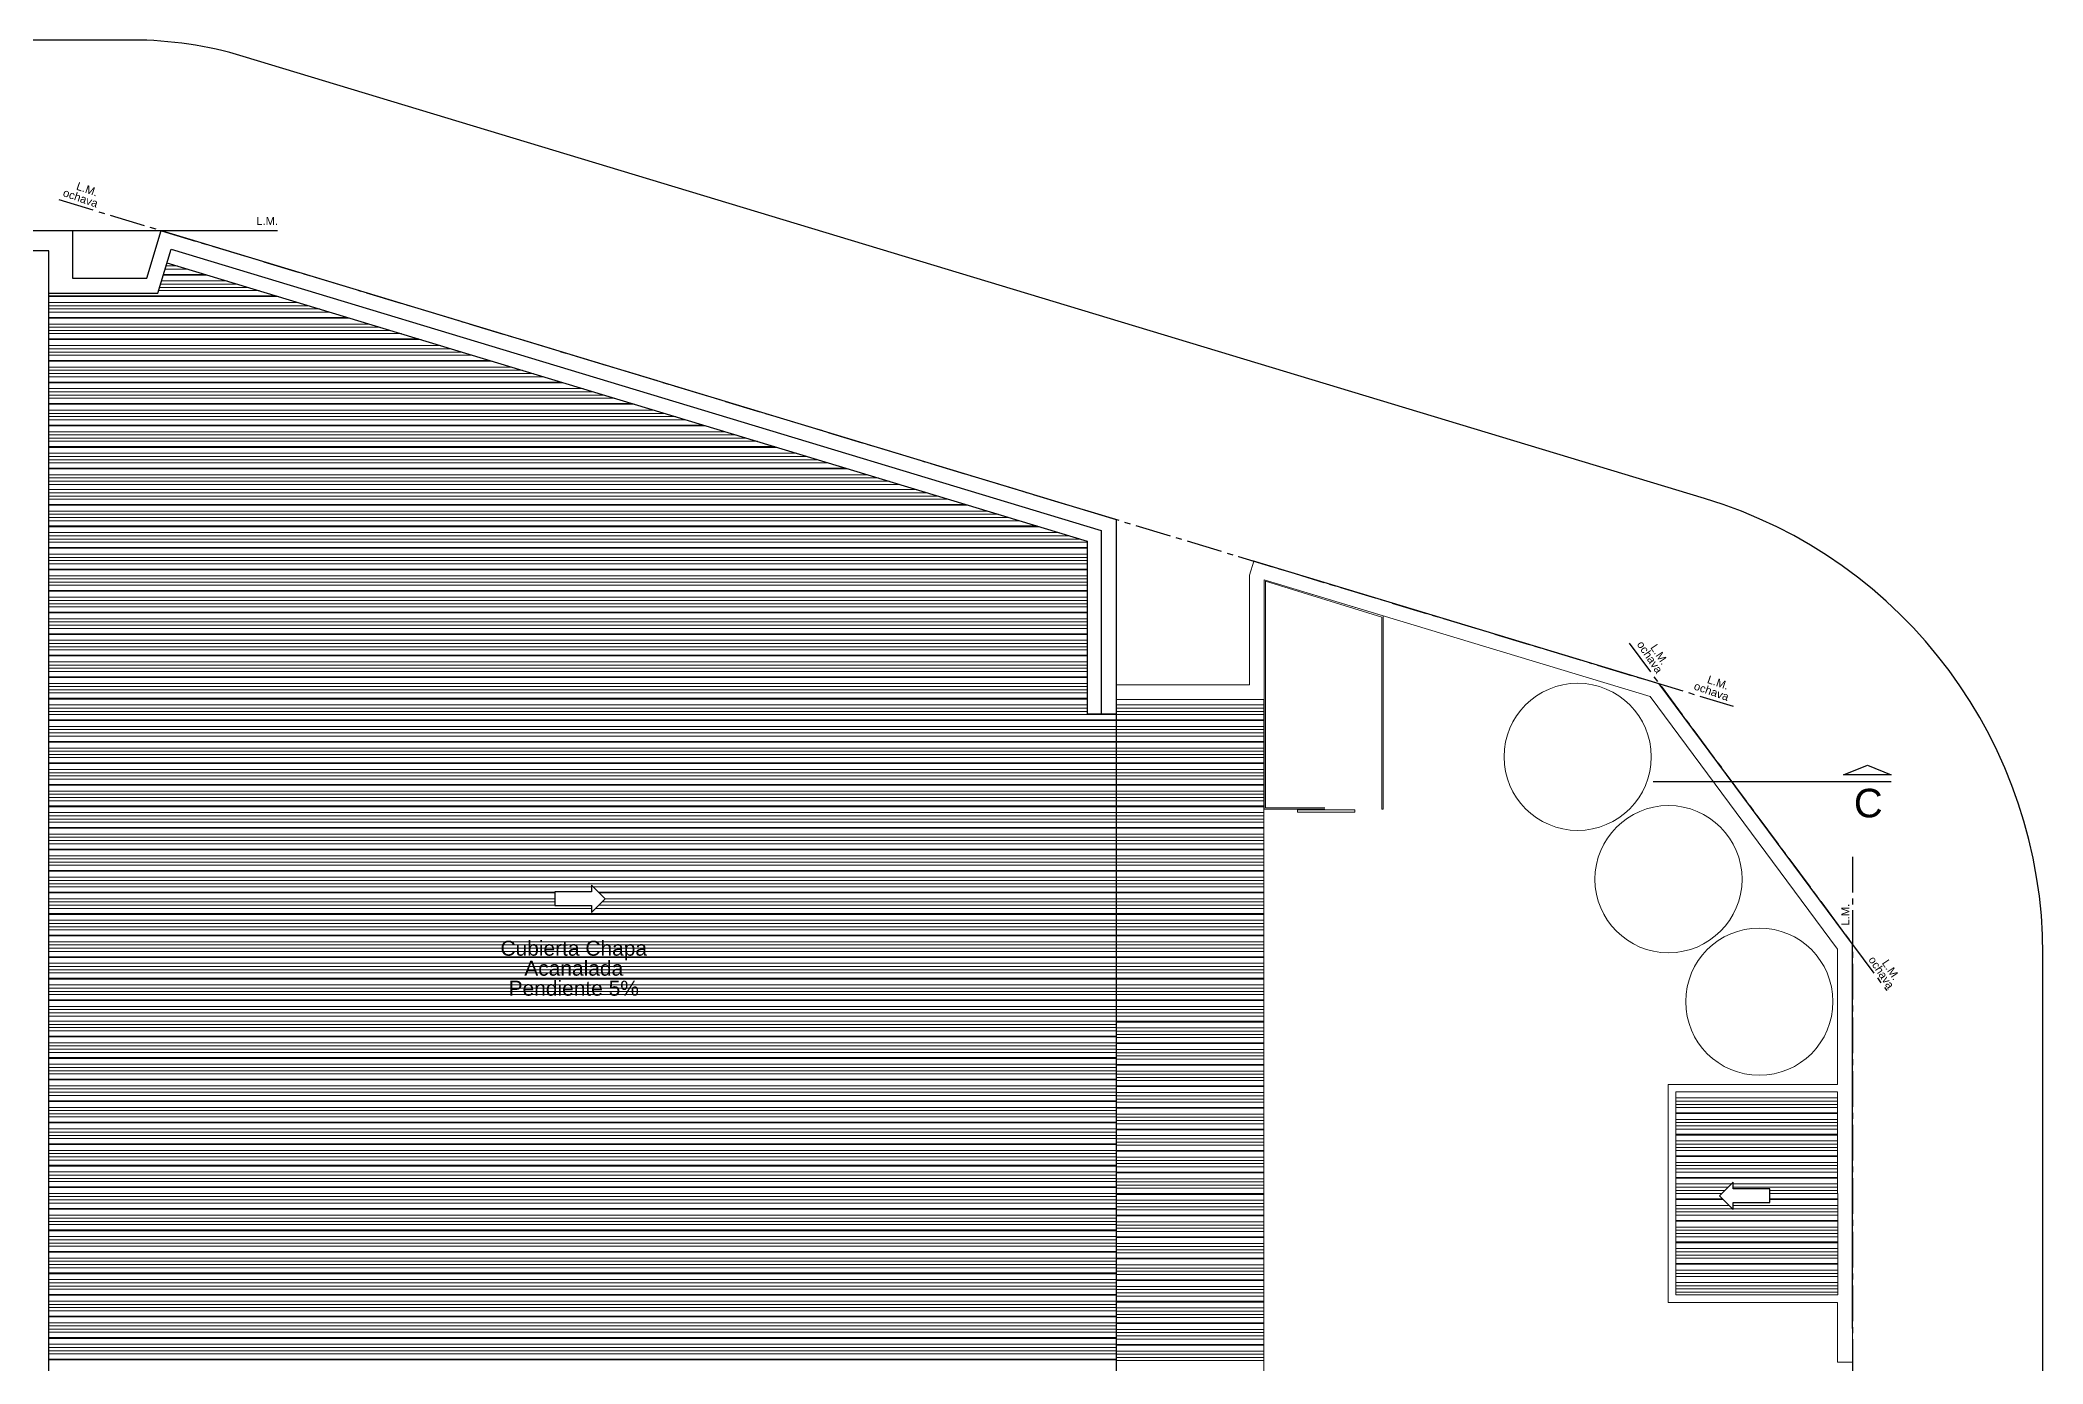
# Model space of a CAD drawing. Header units: inches. Extents: x -309 to 190, y -1585 to -1350.
# Drawn here: x -206.78 to -164.73, y -1479.08 to -1451.29 of the extents above; entities that cross this region are included whole.
import ezdxf
from ezdxf.enums import TextEntityAlignment as Align

# ---------------------------------------------------------------- set-up
doc = ezdxf.new("R2010")
doc.units = ezdxf.units.IN
doc.header["$MEASUREMENT"] = 0
for name, pattern in [('CENTER2', [1.125, 0.75, -0.125, 0.125, -0.125]), ('DASHDOT', [25.4, 12.7, -6.35, 0, -6.35]), ('HIDDEN', [0.375, 0.25, -0.125])]:
    doc.linetypes.add(name, pattern=pattern)
doc.layers.get('0').update_dxf_attribs({"color": 9, "linetype": 'CONTINUOUS'})
for name, color, linetype in [('02', 9, 'CONTINUOUS'), ('CARPI', 9, 'CONTINUOUS'), ('EJES', 9, 'DASHDOT'), ('EQUIP', 9, 'CONTINUOUS'), ('lm', 9, 'HIDDEN'), ('referencias', 9, 'CONTINUOUS'), ('REVOQUE', 9, 'CONTINUOUS'), ('TEXT-MUROS', 9, 'CONTINUOUS'), ('TEXTO', 9, 'CONTINUOUS')]:
    doc.layers.add(name, color=color, linetype=linetype)
doc.layers.add('cota', color=9, linetype='CONTINUOUS', lineweight=9)
doc.layers.add('None', color=9, linetype='CONTINUOUS', lineweight=5)
doc.styles.add('ARIAL', font='arial.ttf', dxfattribs={"height": 0.225})
doc.styles.get("Standard").update_dxf_attribs({"font": 'arial.ttf'})

msp = doc.modelspace()

# ---------------------------------------------------------------- linework, layer by layer
msp.add_lwpolyline([(-204.122, -1455.962), (-184.802, -1461.805), (-184.802, -1465.432), (-184.192, -1465.432)])
at = {"layer": 'CARPI'}
msp.add_lwpolyline([(-272.732, -1495.408, 0.414214), (-264.732, -1503.408), (-172.732, -1503.408, 0.414214), (-164.732, -1495.408), (-164.732, -1470.482, 0.330583), (-171.837, -1460.91), (-202.518, -1451.631, 0.073558), (-204.834, -1451.288), (-264.732, -1451.288, 0.414214), (-272.732, -1459.288)], format="xyb", close=True, dxfattribs=at)
at = {"layer": 'cota'}
for centre in [(-174.501, -1466.334), (-172.594, -1468.903), (-170.687, -1471.473)]:
    msp.add_circle(centre, 1.545, dxfattribs=at)
at = {"layer": 'EJES', "ltscale": 0.6}
msp.add_line((-168.732, -1478.335), (-168.732, -1473.335), dxfattribs=at)
at = {"layer": 'EQUIP'}
for points in [[(-195.204, -1469.599), (-194.918, -1469.313), (-195.204, -1469.027), (-195.204, -1469.17), (-195.977, -1469.17), (-195.977, -1469.456), (-195.204, -1469.456)], [(-171.235, -1475.263), (-171.521, -1475.549), (-171.235, -1475.835), (-171.235, -1475.692), (-170.463, -1475.692), (-170.463, -1475.406), (-171.235, -1475.406)]]:
    msp.add_lwpolyline(points, close=True, dxfattribs=at)
at = {"layer": 'lm', "linetype": 'CENTER2'}
msp.add_line((-168.732, -1468.431), (-168.732, -1497.014), dxfattribs=at)
for points in [[(-206.391, -1454.638), (-171.237, -1465.27)], [(-173.421, -1463.95), (-168.013, -1471.238)]]:
    msp.add_lwpolyline(points, dxfattribs=at)
at = {"layer": 'None', "linetype": 'Continuous', "lineweight": 5}
for p, q in [((-172.791, -1464.8), (-181.631, -1462.126)), ((-172.791, -1464.801), (-168.732, -1470.269)), ((-168.732, -1470.268), (-168.732, -1473.335))]:
    msp.add_line(p, q, dxfattribs=at)
at = {"layer": 'None', "linetype": 'Continuous', "lineweight": 5, "flags": 128}
msp.add_lwpolyline([(-180.382, -1467.448), (-179.182, -1467.448), (-179.182, -1467.498), (-180.382, -1467.498)], close=True, dxfattribs=at)
at = {"layer": 'referencias', "linetype": 'Continuous', "lineweight": 5}
msp.add_line((-178.582, -1467.432), (-178.612, -1467.432), dxfattribs=at)
for points in [[(-204.2, -1456.221), (-203.264, -1456.221)], [(-204.2, -1456.221), (-203.264, -1456.221)], [(-204.195, -1456.206), (-203.316, -1456.206)], [(-204.195, -1456.206), (-203.316, -1456.206)], [(-204.162, -1456.095), (-203.682, -1456.095)], [(-204.162, -1456.095), (-203.682, -1456.095)], [(-204.162, -1456.095), (-203.682, -1456.095)], [(-204.162, -1456.095), (-203.682, -1456.095)], [(-204.142, -1456.028), (-203.902, -1456.028)], [(-204.142, -1456.028), (-203.902, -1456.028)], [(-206.602, -1456.658), (-201.821, -1456.658)], [(-206.602, -1456.658), (-201.821, -1456.658)], [(-206.602, -1456.673), (-201.769, -1456.673)], [(-206.602, -1456.673), (-201.769, -1456.673)], [(-204.299, -1456.547), (-202.187, -1456.547)], [(-204.299, -1456.547), (-202.187, -1456.547)], [(-204.299, -1456.547), (-202.187, -1456.547)], [(-204.299, -1456.547), (-202.187, -1456.547)], [(-204.279, -1456.48), (-202.407, -1456.48)], [(-204.279, -1456.48), (-202.407, -1456.48)], [(-204.279, -1456.48), (-202.407, -1456.48)], [(-204.279, -1456.48), (-202.407, -1456.48)], [(-204.258, -1456.412), (-202.634, -1456.412)], [(-204.258, -1456.412), (-202.634, -1456.412)], [(-204.258, -1456.412), (-202.634, -1456.412)], [(-204.258, -1456.412), (-202.634, -1456.412)], [(-204.238, -1456.345), (-202.855, -1456.345)], [(-204.238, -1456.345), (-202.855, -1456.345)], [(-206.602, -1456.797), (-201.36, -1456.797)], [(-206.602, -1456.797), (-201.36, -1456.797)], [(-206.602, -1456.864), (-201.139, -1456.864)], [(-206.602, -1456.864), (-201.139, -1456.864)], [(-206.602, -1456.864), (-201.139, -1456.864)], [(-206.602, -1456.864), (-201.139, -1456.864)], [(-206.602, -1456.932), (-200.912, -1456.932)], [(-206.602, -1456.932), (-200.912, -1456.932)], [(-206.602, -1456.932), (-200.912, -1456.932)], [(-206.602, -1456.932), (-200.912, -1456.932)], [(-206.602, -1456.999), (-200.693, -1456.999)], [(-206.602, -1456.999), (-200.693, -1456.999)], [(-206.602, -1457.11), (-200.326, -1457.11)], [(-206.602, -1457.125), (-200.275, -1457.125)], [(-206.602, -1457.249), (-199.866, -1457.249)], [(-206.602, -1457.316), (-199.644, -1457.316)], [(-206.602, -1457.385), (-199.417, -1457.385)], [(-206.602, -1457.451), (-199.198, -1457.451)], [(-206.602, -1457.562), (-198.831, -1457.562)], [(-206.602, -1457.577), (-198.78, -1457.577)], [(-206.602, -1457.701), (-198.371, -1457.701)], [(-206.602, -1457.768), (-198.149, -1457.768)], [(-206.602, -1457.768), (-198.149, -1457.768)], [(-206.602, -1457.837), (-197.922, -1457.837)], [(-206.602, -1457.837), (-197.922, -1457.837)], [(-206.602, -1457.903), (-197.703, -1457.903)], [(-206.602, -1457.903), (-197.703, -1457.903)], [(-206.602, -1458.014), (-197.336, -1458.014)], [(-206.602, -1458.029), (-197.285, -1458.029)], [(-206.602, -1458.153), (-196.876, -1458.153)], [(-206.602, -1458.22), (-196.654, -1458.22)], [(-206.602, -1458.22), (-196.654, -1458.22)], [(-206.602, -1458.289), (-196.427, -1458.289)], [(-206.602, -1458.289), (-196.427, -1458.289)], [(-206.602, -1458.355), (-196.208, -1458.355)], [(-206.602, -1458.355), (-196.208, -1458.355)], [(-206.602, -1458.466), (-195.841, -1458.466)], [(-206.602, -1458.482), (-195.79, -1458.482)], [(-206.602, -1458.605), (-195.381, -1458.605)], [(-206.602, -1458.672), (-195.159, -1458.672)], [(-206.602, -1458.741), (-194.933, -1458.741)], [(-206.602, -1458.807), (-194.713, -1458.807)], [(-206.602, -1458.918), (-194.347, -1458.918)], [(-206.602, -1458.934), (-194.295, -1458.934)], [(-206.602, -1459.057), (-193.886, -1459.057)], [(-206.602, -1459.057), (-193.886, -1459.057)], [(-206.602, -1459.124), (-193.665, -1459.124)], [(-206.602, -1459.124), (-193.665, -1459.124)], [(-206.602, -1459.193), (-193.438, -1459.193)], [(-206.602, -1459.193), (-193.438, -1459.193)], [(-206.602, -1459.259), (-193.218, -1459.259)], [(-206.602, -1459.259), (-193.218, -1459.259)], [(-206.602, -1459.37), (-192.852, -1459.37)], [(-206.602, -1459.386), (-192.8, -1459.386)], [(-206.602, -1459.509), (-192.391, -1459.509)], [(-206.602, -1459.509), (-192.391, -1459.509)], [(-206.602, -1459.576), (-192.17, -1459.576)], [(-206.602, -1459.576), (-192.17, -1459.576)], [(-206.602, -1459.645), (-191.943, -1459.645)], [(-206.602, -1459.645), (-191.943, -1459.645)], [(-206.602, -1459.711), (-191.723, -1459.711)], [(-206.602, -1459.711), (-191.723, -1459.711)], [(-206.602, -1459.822), (-191.357, -1459.822)], [(-206.602, -1459.838), (-191.305, -1459.838)], [(-206.602, -1459.962), (-190.896, -1459.962)], [(-206.602, -1460.028), (-190.675, -1460.028)], [(-206.602, -1460.097), (-190.448, -1460.097)], [(-206.602, -1460.163), (-190.228, -1460.163)], [(-206.602, -1460.274), (-189.862, -1460.274)], [(-206.602, -1460.29), (-189.81, -1460.29)], [(-206.602, -1460.414), (-189.401, -1460.414)], [(-206.602, -1460.481), (-189.18, -1460.481)], [(-206.602, -1460.549), (-188.953, -1460.549)], [(-206.602, -1460.616), (-188.734, -1460.616)], [(-206.602, -1460.723), (-188.377, -1460.723)], [(-206.602, -1460.79), (-188.155, -1460.79)], [(-206.602, -1460.859), (-187.928, -1460.859)], [(-206.602, -1460.925), (-187.709, -1460.925)], [(-206.602, -1460.925), (-187.709, -1460.925)], [(-206.602, -1461.036), (-187.342, -1461.036)], [(-206.602, -1461.036), (-187.342, -1461.036)], [(-206.602, -1461.052), (-187.291, -1461.052)], [(-206.602, -1461.052), (-187.291, -1461.052)], [(-206.602, -1461.176), (-186.882, -1461.176)], [(-206.602, -1461.176), (-186.882, -1461.176)], [(-206.602, -1461.243), (-186.66, -1461.243)], [(-206.602, -1461.243), (-186.66, -1461.243)], [(-206.602, -1461.311), (-186.434, -1461.311)], [(-206.602, -1461.311), (-186.434, -1461.311)], [(-206.602, -1461.378), (-186.214, -1461.378)], [(-206.602, -1461.378), (-186.214, -1461.378)], [(-206.602, -1461.378), (-186.214, -1461.378)], [(-206.602, -1461.378), (-186.214, -1461.378)], [(-206.602, -1461.488), (-185.848, -1461.488)], [(-206.602, -1461.488), (-185.848, -1461.488)], [(-206.602, -1461.504), (-185.796, -1461.504)], [(-206.602, -1461.504), (-185.796, -1461.504)], [(-206.602, -1461.628), (-185.387, -1461.628)], [(-206.602, -1461.628), (-185.387, -1461.628)], [(-206.602, -1461.695), (-185.166, -1461.695)], [(-206.602, -1461.695), (-185.166, -1461.695)], [(-206.602, -1461.695), (-185.166, -1461.695)], [(-206.602, -1461.695), (-185.166, -1461.695)], [(-206.602, -1461.763), (-184.939, -1461.763)], [(-206.602, -1461.763), (-184.939, -1461.763)], [(-206.602, -1461.763), (-184.939, -1461.763)], [(-206.602, -1461.763), (-184.939, -1461.763)], [(-206.602, -1461.83), (-184.802, -1461.83)], [(-206.602, -1461.83), (-184.802, -1461.83)], [(-206.602, -1461.83), (-184.802, -1461.83)], [(-206.602, -1461.83), (-184.802, -1461.83)], [(-206.602, -1461.94), (-184.802, -1461.94)], [(-206.602, -1461.94), (-184.802, -1461.94)], [(-206.602, -1461.956), (-184.802, -1461.956)], [(-206.602, -1461.956), (-184.802, -1461.956)], [(-206.602, -1462.08), (-184.802, -1462.08)], [(-206.602, -1462.08), (-184.802, -1462.08)], [(-206.602, -1462.147), (-184.802, -1462.147)], [(-206.602, -1462.147), (-184.802, -1462.147)], [(-206.602, -1462.147), (-184.802, -1462.147)], [(-206.602, -1462.147), (-184.802, -1462.147)], [(-206.602, -1462.215), (-184.802, -1462.215)], [(-206.602, -1462.215), (-184.802, -1462.215)], [(-206.602, -1462.215), (-184.802, -1462.215)], [(-206.602, -1462.215), (-184.802, -1462.215)], [(-206.602, -1462.282), (-184.802, -1462.282)], [(-206.602, -1462.282), (-184.802, -1462.282)], [(-206.602, -1462.393), (-184.802, -1462.393)], [(-206.602, -1462.408), (-184.802, -1462.408)], [(-206.602, -1462.532), (-184.802, -1462.532)], [(-184.192, -1464.822), (-181.392, -1464.822), (-181.392, -1462.522), (-181.302, -1462.226), (-172.791, -1464.8), (-168.732, -1470.269), (-168.732, -1479.04), (-169.042, -1479.04), (-169.042, -1477.79)], [(-206.602, -1462.599), (-184.802, -1462.599)], [(-206.602, -1462.667), (-184.802, -1462.667)], [(-206.602, -1462.734), (-184.802, -1462.734)], [(-206.602, -1462.845), (-184.802, -1462.845)], [(-206.602, -1462.86), (-184.802, -1462.86)], [(-206.602, -1462.984), (-184.802, -1462.984)], [(-169.042, -1473.21), (-169.042, -1470.371), (-172.978, -1465.067), (-181.082, -1462.616), (-181.082, -1465.132), (-184.192, -1465.132)], [(-181.082, -1467.432), (-181.082, -1462.616), (-178.582, -1463.372), (-178.582, -1467.432)], [(-181.052, -1467.402), (-181.052, -1462.646), (-178.612, -1463.402), (-178.612, -1467.432)], [(-206.602, -1463.051), (-184.802, -1463.051)], [(-206.602, -1463.051), (-184.802, -1463.051)], [(-206.602, -1463.12), (-184.802, -1463.12)], [(-206.602, -1463.12), (-184.802, -1463.12)], [(-206.602, -1463.186), (-184.802, -1463.186)], [(-206.602, -1463.186), (-184.802, -1463.186)], [(-206.602, -1463.297), (-184.802, -1463.297)], [(-206.602, -1463.312), (-184.802, -1463.312)], [(-206.602, -1463.436), (-184.802, -1463.436)], [(-206.602, -1463.503), (-184.802, -1463.503)], [(-206.602, -1463.503), (-184.802, -1463.503)], [(-206.602, -1463.572), (-184.802, -1463.572)], [(-206.602, -1463.572), (-184.802, -1463.572)], [(-206.602, -1463.638), (-184.802, -1463.638)], [(-206.602, -1463.638), (-184.802, -1463.638)], [(-206.602, -1463.749), (-184.802, -1463.749)], [(-206.602, -1463.764), (-184.802, -1463.764)], [(-206.602, -1463.888), (-184.802, -1463.888)], [(-206.602, -1463.955), (-184.802, -1463.955)], [(-206.602, -1464.024), (-184.802, -1464.024)], [(-206.602, -1464.09), (-184.802, -1464.09)], [(-206.602, -1464.201), (-184.802, -1464.201)], [(-206.602, -1464.216), (-184.802, -1464.216)], [(-206.602, -1464.34), (-184.802, -1464.34)], [(-206.602, -1464.407), (-184.802, -1464.407)], [(-206.602, -1464.407), (-184.802, -1464.407)], [(-206.602, -1464.476), (-184.802, -1464.476)], [(-206.602, -1464.476), (-184.802, -1464.476)], [(-206.602, -1464.542), (-184.802, -1464.542)], [(-206.602, -1464.542), (-184.802, -1464.542)], [(-206.602, -1464.653), (-184.802, -1464.653)], [(-206.602, -1464.653), (-184.802, -1464.653)], [(-206.602, -1464.669), (-184.802, -1464.669)], [(-206.602, -1464.669), (-184.802, -1464.669)], [(-206.602, -1464.792), (-184.802, -1464.792)], [(-206.602, -1464.859), (-184.802, -1464.859)], [(-206.602, -1464.928), (-184.802, -1464.928)], [(-206.602, -1464.994), (-184.802, -1464.994)], [(-206.602, -1465.105), (-184.802, -1465.105)], [(-206.602, -1465.121), (-184.802, -1465.121)], [(-206.602, -1465.244), (-184.802, -1465.244)], [(-206.602, -1465.311), (-184.802, -1465.311)], [(-206.602, -1465.38), (-184.802, -1465.38)], [(-206.602, -1465.446), (-184.192, -1465.446)], [(-181.092, -1465.132), (-181.092, -1481.717), (-184.192, -1481.717)], [(-184.192, -1465.244), (-181.092, -1465.244)], [(-184.192, -1465.311), (-181.092, -1465.311)], [(-184.192, -1465.38), (-181.092, -1465.38)], [(-184.192, -1465.446), (-181.092, -1465.446)], [(-206.602, -1465.557), (-184.192, -1465.557)], [(-206.602, -1465.573), (-184.192, -1465.573)], [(-206.602, -1465.696), (-184.192, -1465.696)], [(-206.602, -1465.763), (-184.192, -1465.763)], [(-206.602, -1465.832), (-184.192, -1465.832)], [(-206.602, -1465.898), (-184.192, -1465.898)], [(-184.192, -1465.557), (-181.092, -1465.557)], [(-184.192, -1465.573), (-181.092, -1465.573)], [(-184.192, -1465.696), (-181.092, -1465.696)], [(-184.192, -1465.763), (-181.092, -1465.763)], [(-184.192, -1465.832), (-181.092, -1465.832)], [(-184.192, -1465.898), (-181.092, -1465.898)], [(-206.602, -1466.009), (-184.192, -1466.009)], [(-206.602, -1466.025), (-184.192, -1466.025)], [(-206.602, -1466.149), (-184.192, -1466.149)], [(-206.602, -1466.216), (-184.192, -1466.216)], [(-206.602, -1466.284), (-184.192, -1466.284)], [(-206.602, -1466.351), (-184.192, -1466.351)], [(-184.192, -1466.009), (-181.092, -1466.009)], [(-184.192, -1466.025), (-181.092, -1466.025)], [(-184.192, -1466.149), (-181.092, -1466.149)], [(-184.192, -1466.216), (-181.092, -1466.216)], [(-184.192, -1466.216), (-181.092, -1466.216)], [(-184.192, -1466.284), (-181.092, -1466.284)], [(-184.192, -1466.284), (-181.092, -1466.284)], [(-184.192, -1466.351), (-181.092, -1466.351)], [(-184.192, -1466.351), (-181.092, -1466.351)], [(-206.602, -1466.461), (-184.192, -1466.461)], [(-206.602, -1466.477), (-184.192, -1466.477)], [(-206.602, -1466.601), (-184.192, -1466.601)], [(-206.602, -1466.668), (-184.192, -1466.668)], [(-206.602, -1466.736), (-184.192, -1466.736)], [(-184.192, -1466.461), (-181.092, -1466.461)], [(-184.192, -1466.477), (-181.092, -1466.477)], [(-184.192, -1466.601), (-181.092, -1466.601)], [(-184.192, -1466.668), (-181.092, -1466.668)], [(-184.192, -1466.668), (-181.092, -1466.668)], [(-184.192, -1466.736), (-181.092, -1466.736)], [(-184.192, -1466.736), (-181.092, -1466.736)], [(-206.602, -1466.803), (-184.192, -1466.803)], [(-206.602, -1466.913), (-184.192, -1466.913)], [(-206.602, -1466.929), (-184.192, -1466.929)], [(-206.602, -1467.053), (-184.192, -1467.053)], [(-206.602, -1467.12), (-184.192, -1467.12)], [(-206.602, -1467.188), (-184.192, -1467.188)], [(-184.192, -1466.803), (-181.092, -1466.803)], [(-184.192, -1466.803), (-181.092, -1466.803)], [(-184.192, -1466.913), (-181.092, -1466.913)], [(-184.192, -1466.929), (-181.092, -1466.929)], [(-184.192, -1467.053), (-181.092, -1467.053)], [(-184.192, -1467.12), (-181.092, -1467.12)], [(-184.192, -1467.188), (-181.092, -1467.188)], [(-206.602, -1467.255), (-184.192, -1467.255)], [(-206.602, -1467.366), (-184.192, -1467.366)], [(-206.602, -1467.381), (-184.192, -1467.381)], [(-206.602, -1467.505), (-184.192, -1467.505)], [(-206.602, -1467.572), (-184.192, -1467.572)], [(-184.192, -1467.255), (-181.092, -1467.255)], [(-184.192, -1467.366), (-181.092, -1467.366)], [(-184.192, -1467.381), (-181.092, -1467.381)], [(-184.192, -1467.505), (-181.092, -1467.505)], [(-184.192, -1467.572), (-181.092, -1467.572)], [(-184.192, -1467.572), (-181.092, -1467.572)], [(-179.812, -1467.432), (-181.082, -1467.432)], [(-179.812, -1467.402), (-181.052, -1467.402)], [(-206.602, -1467.64), (-184.192, -1467.64)], [(-206.602, -1467.707), (-184.192, -1467.707)], [(-206.602, -1467.818), (-184.192, -1467.818)], [(-206.602, -1467.833), (-184.192, -1467.833)], [(-206.602, -1467.957), (-184.192, -1467.957)], [(-206.602, -1468.024), (-184.192, -1468.024)], [(-184.192, -1467.64), (-181.092, -1467.64)], [(-184.192, -1467.64), (-181.092, -1467.64)], [(-184.192, -1467.707), (-181.092, -1467.707)], [(-184.192, -1467.707), (-181.092, -1467.707)], [(-184.192, -1467.818), (-181.092, -1467.818)], [(-184.192, -1467.818), (-181.092, -1467.818)], [(-184.192, -1467.833), (-181.092, -1467.833)], [(-184.192, -1467.833), (-181.092, -1467.833)], [(-184.192, -1467.957), (-181.092, -1467.957)], [(-184.192, -1468.024), (-181.092, -1468.024)], [(-206.602, -1468.093), (-184.192, -1468.093)], [(-206.602, -1468.159), (-184.192, -1468.159)], [(-206.602, -1468.27), (-184.192, -1468.27)], [(-206.602, -1468.285), (-184.192, -1468.285)], [(-206.602, -1468.409), (-184.192, -1468.409)], [(-206.602, -1468.476), (-184.192, -1468.476)], [(-184.192, -1468.093), (-181.092, -1468.093)], [(-184.192, -1468.159), (-181.092, -1468.159)], [(-184.192, -1468.27), (-181.092, -1468.27)], [(-184.192, -1468.285), (-181.092, -1468.285)], [(-184.192, -1468.409), (-181.092, -1468.409)], [(-184.192, -1468.476), (-181.092, -1468.476)], [(-206.602, -1468.545), (-184.192, -1468.545)], [(-206.602, -1468.611), (-184.192, -1468.611)], [(-206.602, -1468.722), (-184.192, -1468.722)], [(-206.602, -1468.737), (-184.192, -1468.737)], [(-206.602, -1468.861), (-184.192, -1468.861)], [(-184.192, -1468.545), (-181.092, -1468.545)], [(-184.192, -1468.611), (-181.092, -1468.611)], [(-184.192, -1468.722), (-181.092, -1468.722)], [(-184.192, -1468.737), (-181.092, -1468.737)], [(-184.192, -1468.861), (-181.092, -1468.861)], [(-206.602, -1468.928), (-184.192, -1468.928)], [(-206.602, -1468.997), (-184.192, -1468.997)], [(-206.602, -1469.063), (-195.204, -1469.063)], [(-206.602, -1469.174), (-195.977, -1469.174)], [(-206.602, -1469.189), (-195.977, -1469.189)], [(-206.602, -1469.313), (-195.977, -1469.313)], [(-195.169, -1469.063), (-184.192, -1469.063)], [(-195.058, -1469.174), (-184.192, -1469.174)], [(-195.042, -1469.189), (-184.192, -1469.189)], [(-194.918, -1469.313), (-184.192, -1469.313)], [(-184.192, -1468.928), (-181.092, -1468.928)], [(-184.192, -1468.997), (-181.092, -1468.997)], [(-184.192, -1469.063), (-181.092, -1469.063)], [(-184.192, -1469.174), (-181.092, -1469.174)], [(-184.192, -1469.189), (-181.092, -1469.189)], [(-184.192, -1469.313), (-181.092, -1469.313)], [(-206.602, -1469.38), (-195.977, -1469.38)], [(-206.602, -1469.449), (-195.977, -1469.449)], [(-206.602, -1469.515), (-195.204, -1469.515)], [(-206.602, -1469.626), (-184.192, -1469.626)], [(-206.602, -1469.642), (-184.192, -1469.642)], [(-195.12, -1469.515), (-184.192, -1469.515)], [(-195.054, -1469.449), (-184.192, -1469.449)], [(-194.985, -1469.38), (-184.192, -1469.38)], [(-184.192, -1469.38), (-181.092, -1469.38)], [(-184.192, -1469.449), (-181.092, -1469.449)], [(-184.192, -1469.515), (-181.092, -1469.515)], [(-184.192, -1469.626), (-181.092, -1469.626)], [(-184.192, -1469.642), (-181.092, -1469.642)], [(-206.602, -1469.765), (-184.192, -1469.765)], [(-206.602, -1469.832), (-184.192, -1469.832)], [(-206.602, -1469.901), (-184.192, -1469.901)], [(-206.602, -1469.967), (-184.192, -1469.967)], [(-206.602, -1470.078), (-184.192, -1470.078)], [(-206.602, -1470.094), (-184.192, -1470.094)], [(-184.192, -1469.765), (-181.092, -1469.765)], [(-184.192, -1469.832), (-181.092, -1469.832)], [(-184.192, -1469.901), (-181.092, -1469.901)], [(-184.192, -1469.967), (-181.092, -1469.967)], [(-184.192, -1470.078), (-181.092, -1470.078)], [(-184.192, -1470.094), (-181.092, -1470.094)], [(-206.602, -1470.217), (-184.192, -1470.217)], [(-206.602, -1470.217), (-184.192, -1470.217)], [(-206.602, -1470.284), (-184.192, -1470.284)], [(-206.602, -1470.284), (-184.192, -1470.284)], [(-206.602, -1470.353), (-184.192, -1470.353)], [(-206.602, -1470.353), (-184.192, -1470.353)], [(-206.602, -1470.419), (-184.192, -1470.419)], [(-206.602, -1470.419), (-184.192, -1470.419)], [(-206.602, -1470.53), (-184.192, -1470.53)], [(-206.602, -1470.546), (-184.192, -1470.546)], [(-184.192, -1470.217), (-181.092, -1470.217)], [(-184.192, -1470.284), (-181.092, -1470.284)], [(-184.192, -1470.353), (-181.092, -1470.353)], [(-184.192, -1470.419), (-181.092, -1470.419)], [(-184.192, -1470.53), (-181.092, -1470.53)], [(-184.192, -1470.546), (-181.092, -1470.546)], [(-206.602, -1470.669), (-184.192, -1470.669)], [(-206.602, -1470.669), (-184.192, -1470.669)], [(-206.602, -1470.736), (-184.192, -1470.736)], [(-206.602, -1470.736), (-184.192, -1470.736)], [(-206.602, -1470.805), (-184.192, -1470.805)], [(-206.602, -1470.805), (-184.192, -1470.805)], [(-206.602, -1470.871), (-184.192, -1470.871)], [(-206.602, -1470.871), (-184.192, -1470.871)], [(-206.602, -1470.982), (-184.192, -1470.982)], [(-206.602, -1470.998), (-184.192, -1470.998)], [(-184.192, -1470.669), (-181.092, -1470.669)], [(-184.192, -1470.736), (-181.092, -1470.736)], [(-184.192, -1470.805), (-181.092, -1470.805)], [(-184.192, -1470.871), (-181.092, -1470.871)], [(-184.192, -1470.982), (-181.092, -1470.982)], [(-184.192, -1470.998), (-181.092, -1470.998)], [(-206.602, -1471.122), (-184.192, -1471.122)], [(-206.602, -1471.189), (-184.192, -1471.189)], [(-206.602, -1471.257), (-184.192, -1471.257)], [(-206.602, -1471.324), (-184.192, -1471.324)], [(-184.192, -1471.122), (-181.092, -1471.122)], [(-184.192, -1471.189), (-181.092, -1471.189)], [(-184.192, -1471.257), (-181.092, -1471.257)], [(-184.192, -1471.324), (-181.092, -1471.324)], [(-206.602, -1471.434), (-184.192, -1471.434)], [(-206.602, -1471.45), (-184.192, -1471.45)], [(-206.602, -1471.574), (-184.192, -1471.574)], [(-206.602, -1471.641), (-184.192, -1471.641)], [(-206.602, -1471.709), (-184.192, -1471.709)], [(-206.602, -1471.776), (-184.192, -1471.776)], [(-184.192, -1471.434), (-181.092, -1471.434)], [(-184.192, -1471.45), (-181.092, -1471.45)], [(-184.192, -1471.574), (-181.092, -1471.574)], [(-184.192, -1471.641), (-181.092, -1471.641)], [(-184.192, -1471.709), (-181.092, -1471.709)], [(-184.192, -1471.776), (-181.092, -1471.776)], [(-206.602, -1471.884), (-184.192, -1471.884)], [(-206.602, -1471.95), (-184.192, -1471.95)], [(-206.602, -1472.019), (-184.192, -1472.019)], [(-206.602, -1472.085), (-184.192, -1472.085)], [(-206.602, -1472.085), (-184.192, -1472.085)], [(-206.602, -1472.196), (-184.192, -1472.196)], [(-206.602, -1472.196), (-184.192, -1472.196)], [(-206.602, -1472.212), (-184.192, -1472.212)], [(-206.602, -1472.212), (-184.192, -1472.212)], [(-184.192, -1471.886), (-181.092, -1471.886)], [(-184.192, -1471.902), (-181.092, -1471.902)], [(-184.192, -1472.026), (-181.092, -1472.026)], [(-184.192, -1472.093), (-181.092, -1472.093)], [(-184.192, -1472.161), (-181.092, -1472.161)], [(-184.192, -1472.228), (-181.092, -1472.228)], [(-206.602, -1472.336), (-184.192, -1472.336)], [(-206.602, -1472.336), (-184.192, -1472.336)], [(-206.602, -1472.403), (-184.192, -1472.403)], [(-206.602, -1472.403), (-184.192, -1472.403)], [(-206.602, -1472.471), (-184.192, -1472.471)], [(-206.602, -1472.471), (-184.192, -1472.471)], [(-206.602, -1472.538), (-184.192, -1472.538)], [(-206.602, -1472.538), (-184.192, -1472.538)], [(-206.602, -1472.538), (-184.192, -1472.538)], [(-206.602, -1472.538), (-184.192, -1472.538)], [(-206.602, -1472.648), (-184.192, -1472.648)], [(-206.602, -1472.648), (-184.192, -1472.648)], [(-206.602, -1472.664), (-184.192, -1472.664)], [(-206.602, -1472.664), (-184.192, -1472.664)], [(-184.192, -1472.339), (-181.092, -1472.339)], [(-184.192, -1472.354), (-181.092, -1472.354)], [(-184.192, -1472.478), (-181.092, -1472.478)], [(-184.192, -1472.545), (-181.092, -1472.545)], [(-184.192, -1472.613), (-181.092, -1472.613)], [(-184.192, -1472.68), (-181.092, -1472.68)], [(-206.602, -1472.788), (-184.192, -1472.788)], [(-206.602, -1472.788), (-184.192, -1472.788)], [(-206.602, -1472.855), (-184.192, -1472.855)], [(-206.602, -1472.855), (-184.192, -1472.855)], [(-206.602, -1472.855), (-184.192, -1472.855)], [(-206.602, -1472.855), (-184.192, -1472.855)], [(-206.602, -1472.923), (-184.192, -1472.923)], [(-206.602, -1472.923), (-184.192, -1472.923)], [(-206.602, -1472.923), (-184.192, -1472.923)], [(-206.602, -1472.923), (-184.192, -1472.923)], [(-206.602, -1472.99), (-184.192, -1472.99)], [(-206.602, -1472.99), (-184.192, -1472.99)], [(-206.602, -1472.99), (-184.192, -1472.99)], [(-206.602, -1472.99), (-184.192, -1472.99)], [(-206.602, -1473.101), (-184.192, -1473.101)], [(-206.602, -1473.101), (-184.192, -1473.101)], [(-184.192, -1472.791), (-181.092, -1472.791)], [(-184.192, -1472.806), (-181.092, -1472.806)], [(-184.192, -1472.93), (-181.092, -1472.93)], [(-184.192, -1472.997), (-181.092, -1472.997)], [(-184.192, -1473.066), (-181.092, -1473.066)], [(-206.602, -1473.116), (-184.192, -1473.116)], [(-206.602, -1473.116), (-184.192, -1473.116)], [(-206.602, -1473.24), (-184.192, -1473.24)], [(-206.602, -1473.24), (-184.192, -1473.24)], [(-206.602, -1473.307), (-184.192, -1473.307)], [(-206.602, -1473.307), (-184.192, -1473.307)], [(-206.602, -1473.307), (-184.192, -1473.307)], [(-206.602, -1473.307), (-184.192, -1473.307)], [(-206.602, -1473.375), (-184.192, -1473.375)], [(-206.602, -1473.375), (-184.192, -1473.375)], [(-206.602, -1473.375), (-184.192, -1473.375)], [(-206.602, -1473.375), (-184.192, -1473.375)], [(-206.602, -1473.442), (-184.192, -1473.442)], [(-206.602, -1473.442), (-184.192, -1473.442)], [(-184.192, -1473.132), (-181.092, -1473.132)], [(-184.192, -1473.243), (-181.092, -1473.243)], [(-184.192, -1473.258), (-181.092, -1473.258)], [(-184.192, -1473.382), (-181.092, -1473.382)], [(-184.192, -1473.449), (-181.092, -1473.449)], [(-184.192, -1473.518), (-181.092, -1473.518)], [(-172.602, -1473.959), (-172.602, -1473.21), (-169.042, -1473.21)], [(-169.04, -1477.63), (-169.042, -1473.37), (-172.442, -1473.37), (-172.442, -1473.959)], [(-172.442, -1473.493), (-169.042, -1473.493)], [(-206.602, -1473.553), (-184.192, -1473.553)], [(-206.602, -1473.568), (-184.192, -1473.568)], [(-206.602, -1473.692), (-184.192, -1473.692)], [(-206.602, -1473.759), (-184.192, -1473.759)], [(-206.602, -1473.827), (-184.192, -1473.827)], [(-206.602, -1473.894), (-184.192, -1473.894)], [(-184.192, -1473.584), (-181.092, -1473.584)], [(-184.192, -1473.695), (-181.092, -1473.695)], [(-184.192, -1473.71), (-181.092, -1473.71)], [(-184.192, -1473.834), (-181.092, -1473.834)], [(-184.192, -1473.901), (-181.092, -1473.901)], [(-172.442, -1473.56), (-169.042, -1473.56)], [(-172.442, -1473.629), (-169.042, -1473.629)], [(-172.442, -1473.695), (-169.042, -1473.695)], [(-172.442, -1473.806), (-169.042, -1473.806)], [(-172.442, -1473.821), (-169.042, -1473.821)], [(-172.442, -1473.945), (-169.042, -1473.945)], [(-206.602, -1474.005), (-184.192, -1474.005)], [(-206.602, -1474.02), (-184.192, -1474.02)], [(-206.602, -1474.144), (-184.192, -1474.144)], [(-206.602, -1474.211), (-184.192, -1474.211)], [(-206.602, -1474.211), (-184.192, -1474.211)], [(-206.602, -1474.28), (-184.192, -1474.28)], [(-206.602, -1474.28), (-184.192, -1474.28)], [(-206.602, -1474.346), (-184.192, -1474.346)], [(-206.602, -1474.346), (-184.192, -1474.346)], [(-184.192, -1473.97), (-181.092, -1473.97)], [(-184.192, -1474.036), (-181.092, -1474.036)], [(-184.192, -1474.147), (-181.092, -1474.147)], [(-184.192, -1474.163), (-181.092, -1474.163)], [(-184.192, -1474.286), (-181.092, -1474.286)], [(-184.192, -1474.353), (-181.092, -1474.353)], [(-172.44, -1477.79), (-172.6, -1477.79), (-172.602, -1473.959)], [(-172.442, -1473.959), (-172.44, -1477.63), (-169.04, -1477.63)], [(-172.442, -1474.012), (-169.042, -1474.012)], [(-172.442, -1474.081), (-169.042, -1474.081)], [(-172.442, -1474.147), (-169.042, -1474.147)], [(-172.442, -1474.258), (-169.042, -1474.258)], [(-172.442, -1474.273), (-169.042, -1474.273)], [(-206.602, -1474.457), (-184.192, -1474.457)], [(-206.602, -1474.472), (-184.192, -1474.472)], [(-206.602, -1474.596), (-184.192, -1474.596)], [(-206.602, -1474.663), (-184.192, -1474.663)], [(-206.602, -1474.663), (-184.192, -1474.663)], [(-206.602, -1474.732), (-184.192, -1474.732)], [(-206.602, -1474.732), (-184.192, -1474.732)], [(-184.192, -1474.422), (-181.092, -1474.422)], [(-184.192, -1474.488), (-181.092, -1474.488)], [(-184.192, -1474.599), (-181.092, -1474.599)], [(-184.192, -1474.615), (-181.092, -1474.615)], [(-184.192, -1474.738), (-181.092, -1474.738)], [(-172.442, -1474.397), (-169.042, -1474.397)], [(-172.442, -1474.397), (-169.042, -1474.397)], [(-172.442, -1474.464), (-169.042, -1474.464)], [(-172.442, -1474.464), (-169.042, -1474.464)], [(-172.442, -1474.533), (-169.042, -1474.533)], [(-172.442, -1474.533), (-169.042, -1474.533)], [(-172.442, -1474.599), (-169.042, -1474.599)], [(-172.442, -1474.71), (-169.042, -1474.71)], [(-172.442, -1474.726), (-169.042, -1474.726)], [(-206.602, -1474.798), (-184.192, -1474.798)], [(-206.602, -1474.798), (-184.192, -1474.798)], [(-206.602, -1474.909), (-184.192, -1474.909)], [(-206.602, -1474.924), (-184.192, -1474.924)], [(-206.602, -1475.048), (-184.192, -1475.048)], [(-206.602, -1475.115), (-184.192, -1475.115)], [(-206.602, -1475.184), (-184.192, -1475.184)], [(-184.192, -1474.805), (-181.092, -1474.805)], [(-184.192, -1474.874), (-181.092, -1474.874)], [(-184.192, -1474.94), (-181.092, -1474.94)], [(-184.192, -1475.051), (-181.092, -1475.051)], [(-184.192, -1475.067), (-181.092, -1475.067)], [(-184.192, -1475.19), (-181.092, -1475.19)], [(-172.442, -1474.849), (-169.042, -1474.849)], [(-172.442, -1474.916), (-169.042, -1474.916)], [(-172.442, -1474.985), (-169.042, -1474.985)], [(-172.442, -1475.051), (-169.042, -1475.051)], [(-172.442, -1475.162), (-169.042, -1475.162)], [(-172.442, -1475.178), (-169.042, -1475.178)], [(-206.602, -1475.25), (-184.192, -1475.25)], [(-206.602, -1475.361), (-184.192, -1475.361)], [(-206.602, -1475.377), (-184.192, -1475.377)], [(-206.602, -1475.5), (-184.192, -1475.5)], [(-206.602, -1475.567), (-184.192, -1475.567)], [(-206.602, -1475.567), (-184.192, -1475.567)], [(-184.192, -1475.257), (-181.092, -1475.257)], [(-184.192, -1475.326), (-181.092, -1475.326)], [(-184.192, -1475.392), (-181.092, -1475.392)], [(-184.192, -1475.503), (-181.092, -1475.503)], [(-184.192, -1475.519), (-181.092, -1475.519)], [(-172.442, -1475.301), (-171.274, -1475.301)], [(-172.442, -1475.368), (-171.341, -1475.368)], [(-172.442, -1475.437), (-171.409, -1475.437)], [(-172.442, -1475.503), (-171.476, -1475.503)], [(-172.442, -1475.614), (-171.456, -1475.614)], [(-171.235, -1475.301), (-169.042, -1475.301)], [(-171.235, -1475.368), (-169.042, -1475.368)], [(-170.463, -1475.437), (-169.042, -1475.437)], [(-170.463, -1475.503), (-169.042, -1475.503)], [(-170.463, -1475.614), (-169.042, -1475.614)], [(-206.602, -1475.636), (-184.192, -1475.636)], [(-206.602, -1475.636), (-184.192, -1475.636)], [(-206.602, -1475.702), (-184.192, -1475.702)], [(-206.602, -1475.702), (-184.192, -1475.702)], [(-206.602, -1475.813), (-184.192, -1475.813)], [(-206.602, -1475.813), (-184.192, -1475.813)], [(-206.602, -1475.829), (-184.192, -1475.829)], [(-206.602, -1475.829), (-184.192, -1475.829)], [(-206.602, -1475.952), (-184.192, -1475.952)], [(-206.602, -1476.019), (-184.192, -1476.019)], [(-184.192, -1475.643), (-181.092, -1475.643)], [(-184.192, -1475.709), (-181.092, -1475.709)], [(-184.192, -1475.778), (-181.092, -1475.778)], [(-184.192, -1475.844), (-181.092, -1475.844)], [(-184.192, -1475.955), (-181.092, -1475.955)], [(-184.192, -1475.971), (-181.092, -1475.971)], [(-172.442, -1475.63), (-171.44, -1475.63)], [(-172.442, -1475.753), (-171.316, -1475.753)], [(-172.442, -1475.753), (-171.316, -1475.753)], [(-172.442, -1475.82), (-169.042, -1475.82)], [(-172.442, -1475.82), (-169.042, -1475.82)], [(-172.442, -1475.889), (-169.042, -1475.889)], [(-172.442, -1475.889), (-169.042, -1475.889)], [(-172.442, -1475.955), (-169.042, -1475.955)], [(-171.235, -1475.753), (-169.042, -1475.753)], [(-171.235, -1475.753), (-169.042, -1475.753)], [(-170.463, -1475.63), (-169.042, -1475.63)], [(-206.602, -1476.088), (-184.192, -1476.088)], [(-206.602, -1476.154), (-184.192, -1476.154)], [(-206.602, -1476.265), (-184.192, -1476.265)], [(-206.602, -1476.281), (-184.192, -1476.281)], [(-206.602, -1476.404), (-184.192, -1476.404)], [(-184.192, -1476.095), (-181.092, -1476.095)], [(-184.192, -1476.162), (-181.092, -1476.162)], [(-184.192, -1476.23), (-181.092, -1476.23)], [(-184.192, -1476.297), (-181.092, -1476.297)], [(-184.192, -1476.407), (-181.092, -1476.407)], [(-184.192, -1476.423), (-181.092, -1476.423)], [(-172.442, -1476.066), (-169.042, -1476.066)], [(-172.442, -1476.082), (-169.042, -1476.082)], [(-172.442, -1476.206), (-169.042, -1476.206)], [(-172.442, -1476.273), (-169.042, -1476.273)], [(-172.442, -1476.341), (-169.042, -1476.341)], [(-172.442, -1476.408), (-169.042, -1476.408)], [(-172.44, -1477.63), (-172.442, -1476.428)], [(-206.602, -1476.471), (-184.192, -1476.471)], [(-206.602, -1476.54), (-184.192, -1476.54)], [(-206.602, -1476.606), (-184.192, -1476.606)], [(-206.602, -1476.717), (-184.192, -1476.717)], [(-206.602, -1476.733), (-184.192, -1476.733)], [(-206.602, -1476.857), (-184.192, -1476.857)], [(-184.192, -1476.547), (-181.092, -1476.547)], [(-184.192, -1476.614), (-181.092, -1476.614)], [(-184.192, -1476.682), (-181.092, -1476.682)], [(-184.192, -1476.749), (-181.092, -1476.749)], [(-184.192, -1476.859), (-181.092, -1476.859)], [(-184.192, -1476.875), (-181.092, -1476.875)], [(-172.442, -1476.518), (-169.042, -1476.518)], [(-172.442, -1476.534), (-169.042, -1476.534)], [(-172.442, -1476.658), (-169.042, -1476.658)], [(-172.442, -1476.725), (-169.042, -1476.725)], [(-172.442, -1476.793), (-169.042, -1476.793)], [(-172.442, -1476.86), (-169.042, -1476.86)], [(-206.602, -1476.924), (-184.192, -1476.924)], [(-206.602, -1476.992), (-184.192, -1476.992)], [(-206.602, -1477.059), (-184.192, -1477.059)], [(-206.602, -1477.169), (-184.192, -1477.169)], [(-206.602, -1477.185), (-184.192, -1477.185)], [(-206.602, -1477.309), (-184.192, -1477.309)], [(-184.192, -1476.999), (-181.092, -1476.999)], [(-184.192, -1477.066), (-181.092, -1477.066)], [(-184.192, -1477.134), (-181.092, -1477.134)], [(-184.192, -1477.201), (-181.092, -1477.201)], [(-172.442, -1476.97), (-169.042, -1476.97)], [(-172.442, -1476.986), (-169.042, -1476.986)], [(-172.442, -1477.11), (-169.042, -1477.11)], [(-172.442, -1477.177), (-169.042, -1477.177)], [(-172.442, -1477.245), (-169.042, -1477.245)], [(-206.602, -1477.376), (-184.192, -1477.376)], [(-206.602, -1477.444), (-184.192, -1477.444)], [(-206.602, -1477.511), (-184.192, -1477.511)], [(-206.602, -1477.621), (-184.192, -1477.621)], [(-206.602, -1477.637), (-184.192, -1477.637)], [(-184.192, -1477.312), (-181.092, -1477.312)], [(-184.192, -1477.327), (-181.092, -1477.327)], [(-184.192, -1477.451), (-181.092, -1477.451)], [(-184.192, -1477.518), (-181.092, -1477.518)], [(-184.192, -1477.586), (-181.092, -1477.586)], [(-184.192, -1477.653), (-181.092, -1477.653)], [(-172.442, -1477.369), (-169.042, -1477.369)], [(-172.442, -1477.436), (-169.042, -1477.436)], [(-172.442, -1477.505), (-169.042, -1477.505)], [(-172.442, -1477.571), (-169.042, -1477.571)], [(-172.44, -1477.63), (-169.04, -1477.63)], [(-206.602, -1477.761), (-184.192, -1477.761)], [(-206.602, -1477.828), (-184.192, -1477.828)], [(-206.602, -1477.896), (-184.192, -1477.896)], [(-206.602, -1477.963), (-184.192, -1477.963)], [(-206.602, -1478.074), (-184.192, -1478.074)], [(-206.602, -1478.089), (-184.192, -1478.089)], [(-184.192, -1477.764), (-181.092, -1477.764)], [(-184.192, -1477.779), (-181.092, -1477.779)], [(-184.192, -1477.903), (-181.092, -1477.903)], [(-184.192, -1477.97), (-181.092, -1477.97)], [(-184.192, -1478.039), (-181.092, -1478.039)], [(-184.192, -1478.105), (-181.092, -1478.105)], [(-169.042, -1477.79), (-172.44, -1477.79)], [(-206.602, -1478.213), (-184.192, -1478.213)], [(-206.602, -1478.28), (-184.192, -1478.28)], [(-206.602, -1478.348), (-184.192, -1478.348)], [(-206.602, -1478.415), (-184.192, -1478.415)], [(-206.602, -1478.526), (-184.192, -1478.526)], [(-206.602, -1478.541), (-184.192, -1478.541)], [(-184.192, -1478.216), (-181.092, -1478.216)], [(-184.192, -1478.231), (-181.092, -1478.231)], [(-184.192, -1478.355), (-181.092, -1478.355)], [(-184.192, -1478.422), (-181.092, -1478.422)], [(-184.192, -1478.491), (-181.092, -1478.491)], [(-184.192, -1478.557), (-181.092, -1478.557)], [(-206.602, -1478.665), (-184.192, -1478.665)], [(-206.602, -1478.732), (-184.192, -1478.732)], [(-206.602, -1478.8), (-184.192, -1478.8)], [(-206.602, -1478.867), (-184.192, -1478.867)], [(-206.602, -1478.978), (-184.192, -1478.978)], [(-184.192, -1478.668), (-181.092, -1478.668)], [(-184.192, -1478.683), (-181.092, -1478.683)], [(-184.192, -1478.807), (-181.092, -1478.807)], [(-184.192, -1478.874), (-181.092, -1478.874)], [(-184.192, -1478.943), (-181.092, -1478.943)], [(-206.602, -1478.993), (-184.192, -1478.993)], [(-184.192, -1479.009), (-181.092, -1479.009)]]:
    msp.add_lwpolyline(points, dxfattribs=at)
at = {"layer": 'REVOQUE'}
msp.add_line((-268.732, -1455.288), (-201.8, -1455.288), dxfattribs=at)
for points in [[(-262.532, -1455.288), (-206.102, -1455.288), (-206.102, -1456.288), (-204.544, -1456.288), (-204.242, -1455.288), (-184.192, -1461.352), (-184.192, -1481.218)], [(-206.602, -1455.288), (-206.102, -1455.288), (-206.102, -1456.288), (-204.544, -1456.288), (-204.242, -1455.288), (-184.192, -1461.352)], [(-206.602, -1456.598), (-204.314, -1456.598), (-204.035, -1455.675), (-184.502, -1461.582)], [(-206.602, -1456.598), (-204.314, -1456.598), (-204.035, -1455.675), (-184.502, -1461.582), (-184.502, -1465.432)], [(-168.732, -1473.335), (-168.732, -1470.268), (-172.791, -1464.8), (-181.331, -1462.217)]]:
    msp.add_lwpolyline(points, dxfattribs=at)
msp.add_lwpolyline([(-234.622, -1499.408), (-206.602, -1499.408), (-206.602, -1455.713), (-234.622, -1455.713)], close=True, dxfattribs=at)
at = {"layer": 'TEXT-MUROS'}
for points in [[(-167.918, -1466.711), (-168.918, -1466.711), (-168.418, -1466.511), (-167.918, -1466.711)], [(-167.918, -1466.861), (-172.918, -1466.861)]]:
    msp.add_lwpolyline(points, dxfattribs=at)

# ---------------------------------------------------------------- texts
at = {"layer": '02'}
for s, rotation, p in [('ochava', 340.8866, (-206.319, -1454.559)), ('L.M.', 340.8866, (-206.038, -1454.423)), ('ochava', 303.77, (-173.266, -1463.972)), ('L.M.', 303.77, (-172.982, -1464.041)), ('L.M.', 340.8866, (-171.795, -1464.779)), ('ochava', 340.8866, (-172.076, -1464.915)), ('L.M.', 90, (-168.796, -1469.875)), ('ochava', 303.77, (-168.404, -1470.592)), ('L.M.', 303.77, (-168.12, -1470.661))]:
    msp.add_text(s, height=0.168, rotation=rotation, dxfattribs=at).set_placement(p)
msp.add_text('L.M.', height=0.168, dxfattribs=at).set_placement((-202.244, -1455.171))
at = {"layer": 'TEXT-MUROS', "style": 'ARIAL'}
msp.add_text('C', height=0.6, dxfattribs=at).set_placement((-168.399, -1467.605), align=Align.CENTER)
at = {"layer": 'TEXTO', "insert": (-195.579, -1470.774), "char_height": 0.3145, "width": 5.43665, "attachment_point": 5, "line_spacing_factor": 0.8}
msp.add_mtext('Cubierta Chapa\\PAcanalada\\PPendiente 5%', dxfattribs=at)

doc.saveas('drawing.dxf')
